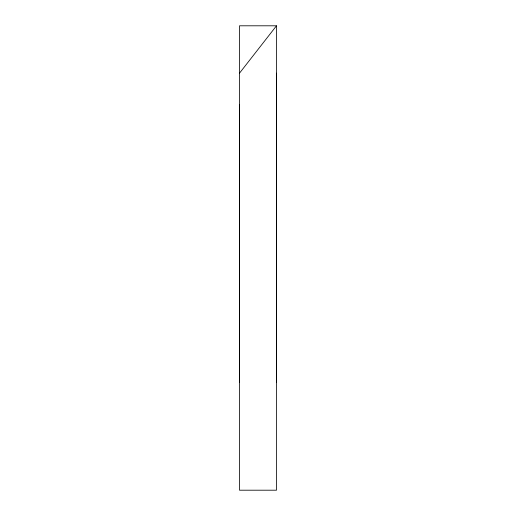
<?xml version="1.0" encoding="UTF-8"?>
<svg xmlns="http://www.w3.org/2000/svg" width="516" height="516" viewBox="0 0 516 516"><rect width="100%" height="100%" fill="white"/><g stroke="black" fill="none" stroke-linecap="round" stroke-linejoin="round"><path stroke-width="0.77" d="M239.514 382.292L239.514 104.722M276.486 382.292L276.486 73.156M239.514 73.156L276.486 25.8L239.514 25.8L239.514 490.2L276.486 490.2L276.486 25.8"/></g></svg>
